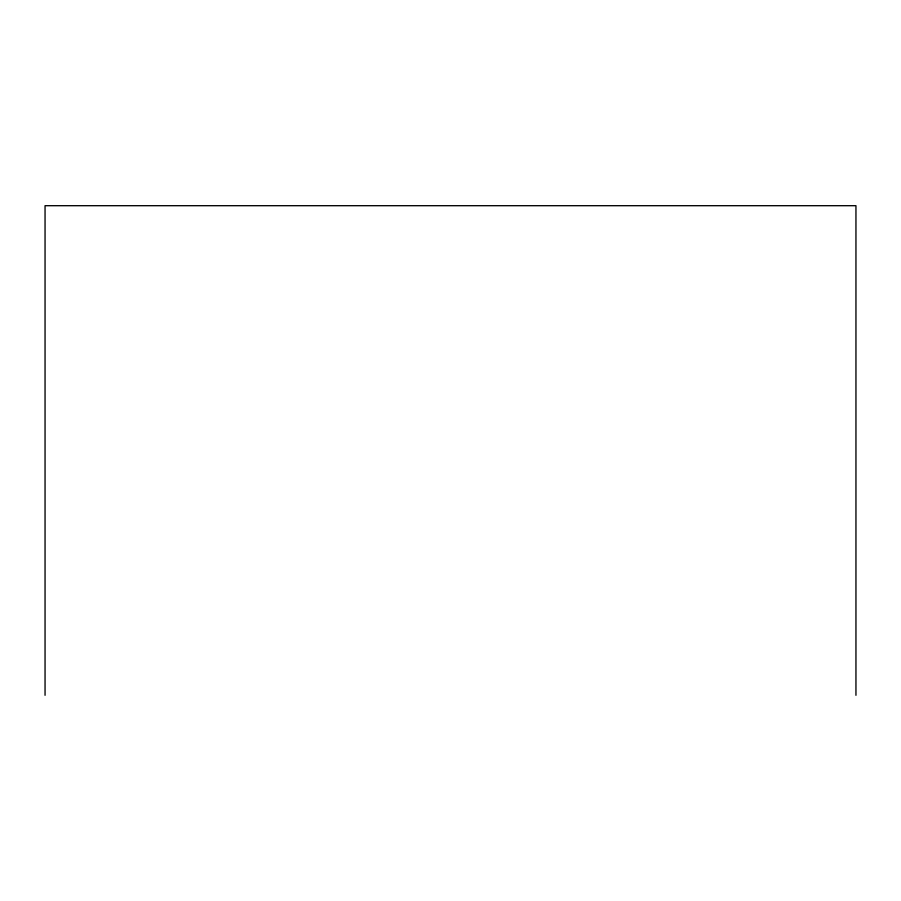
<?xml version="1.0" encoding="UTF-8"?>
<svg xmlns="http://www.w3.org/2000/svg" width="901" height="901" viewBox="0 0 901 901"><rect width="100%" height="100%" fill="white"/><g stroke="black" fill="none" stroke-linecap="round" stroke-linejoin="round"><path stroke-width="1.35" d="M855.95 695.302L855.95 205.698L45.05 205.698L45.05 695.302"/></g></svg>
